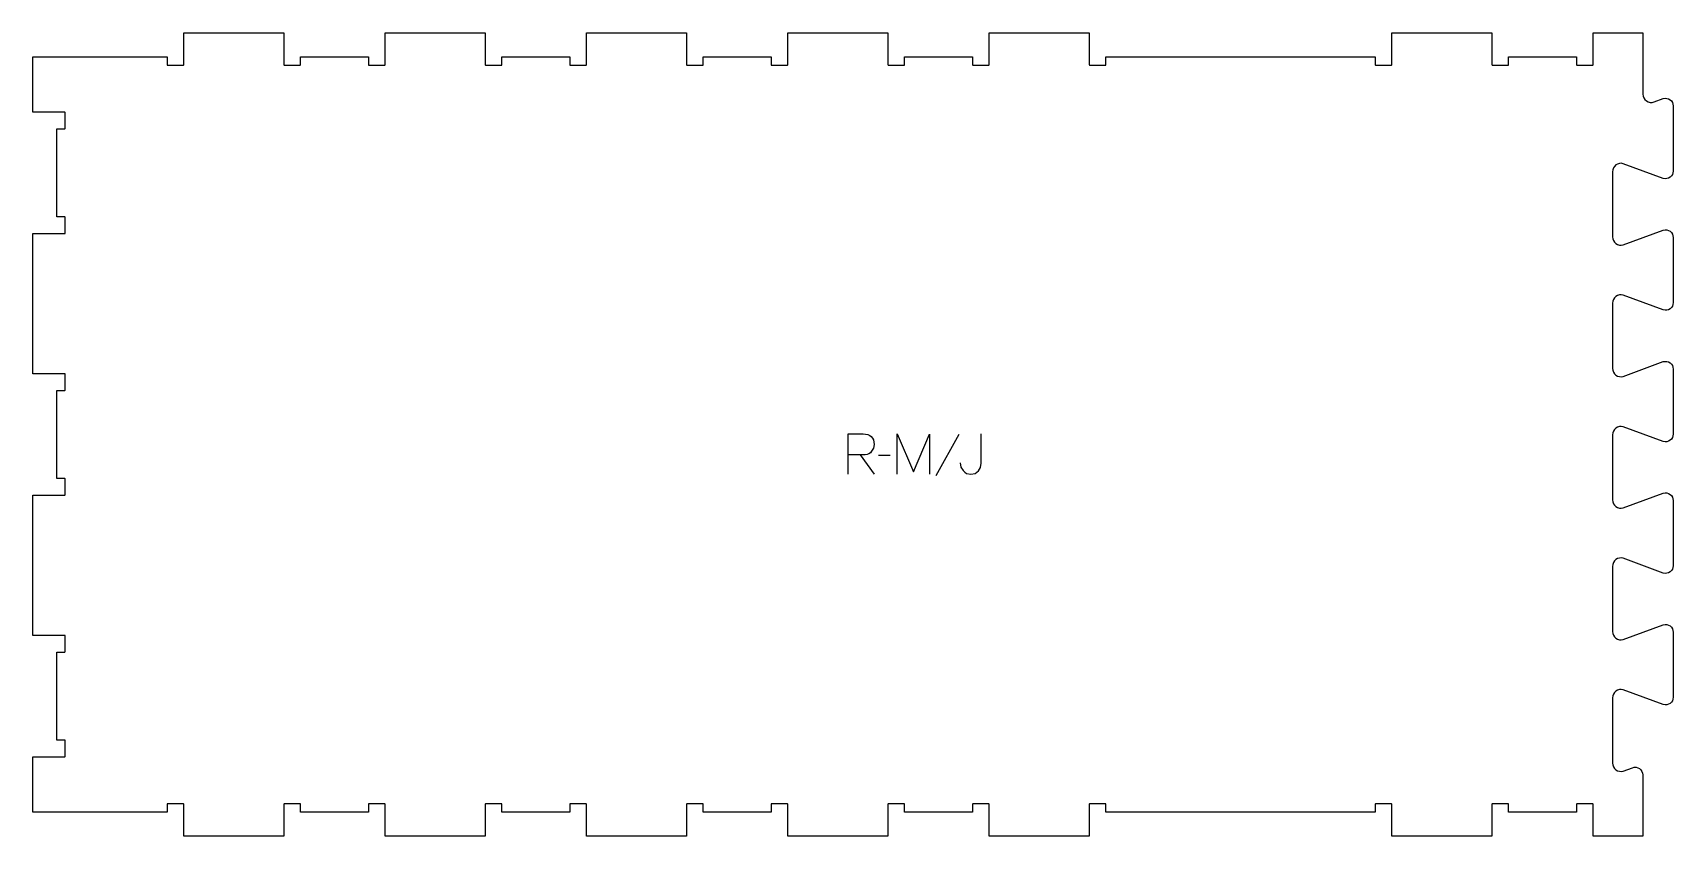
# Model space of a CAD drawing. Header units: millimetres. Extents: x -604 to 618, y -300 to 299.
import ezdxf

# ---------------------------------------------------------------- set-up
doc = ezdxf.new("R2010")
doc.units = ezdxf.units.MM
doc.layers.add('1_ANYTOOL_1MMDEEP_LABELS_S', color=2, linetype='Continuous', true_color=0xffff00)
doc.layers.add('4_ANYTOOL_CUTTHROUGH_OUTSI', color=5, linetype='Continuous', true_color=0x0000ff)

msp = doc.modelspace()

# ---------------------------------------------------------------- linework, layer by layer
at = {"layer": '1_ANYTOOL_1MMDEEP_LABELS_S'}
for p, q in [((85.4, -0.5), (68.3, -31.2)), ((12, -15.6), (22.4, -30)), ((34.4, -16.1), (25.7, -16.2))]:
    msp.add_line(p, q, dxfattribs=at)
for points in [[(3, -30), (3, 0), (14.3, 0), (17.8, -0.5), (19.2, -1.1), (20.3, -2), (21.2, -3.1), (21.8, -4.4), (22.3, -7.8), (21.9, -10.6), (20.5, -13), (19.6, -14.1), (18.5, -14.8), (17.2, -15.3), (15.8, -15.5), (14, -15.6), (12, -15.6), (3, -15.6)], [(39.6, -30), (39.6, 0), (51.6, -28.4), (63.6, -0.1), (63.6, -30)], [(86.5, -21.5), (87.1, -24.7), (88.7, -27.4), (89.9, -28.6), (91.3, -29.4), (94.5, -30), (97.6, -29.4), (100.1, -27.6), (101.7, -25), (102.2, -21.9), (102.2, 0)]]:
    msp.add_lwpolyline(points, dxfattribs=at)
at = {"layer": '4_ANYTOOL_CUTTHROUGH_OUTSI'}
msp.add_lwpolyline([(595.1, 253.1, 0.522088), (603.5, 247.3), (610.3, 249.8, -0.501976), (617.7, 244.3), (617.7, 195.8, -0.501976), (610.3, 190.3), (580.5, 201.3, 0.503222), (572.5, 195.3), (572.5, 146.8, 0.503225), (580.5, 140.8), (610.3, 151.8, -0.501976), (617.7, 146.3), (617.7, 97.8, -0.501976), (610.3, 92.3), (580.5, 103.3, 0.503222), (572.5, 97.3), (572.5, 48.8, 0.503225), (580.5, 42.8), (610.3, 53.8, -0.501976), (617.7, 48.3), (617.7, -0.2, -0.501976), (610.3, -5.7), (580.5, 5.3, 0.503222), (572.5, -0.7), (572.5, -49.2, 0.503225), (580.5, -55.2), (610.3, -44.2, -0.501976), (617.7, -49.7), (617.7, -98.2, -0.501976), (610.3, -103.7), (580.5, -92.7, 0.503222), (572.5, -98.7), (572.5, -147.2, 0.503225), (580.5, -153.2), (610.3, -142.2, -0.501976), (617.7, -147.7), (617.7, -196.2, -0.501976), (610.3, -201.7), (580.5, -190.7, 0.503222), (572.5, -196.7), (572.5, -245.2, 0.503225), (580.5, -251.2), (587.3, -248.7, -0.522087), (595.1, -254.1), (595.1, -299.7), (558.1, -299.7), (558.1, -276, 0.414214), (557.8, -275.7), (545.8, -275.7, 0.414214), (545.6, -276), (545.6, -281.7), (495.1, -281.7), (495.1, -276, 0.414214), (494.8, -275.7), (482.8, -275.7, 0.414214), (482.6, -276), (482.6, -299.7), (408.1, -299.7), (408.1, -276, 0.414214), (407.8, -275.7), (395.8, -275.7, 0.414214), (395.6, -276), (395.6, -281.7), (195.1, -281.7), (195.1, -276, 0.414214), (194.8, -275.7), (182.8, -275.7, 0.414214), (182.6, -276), (182.6, -299.7), (108.1, -299.7), (108.1, -276, 0.414214), (107.8, -275.7), (95.8, -275.7, 0.414214), (95.6, -276), (95.6, -281.7), (45.1, -281.7), (45.1, -276, 0.414214), (44.8, -275.7), (32.8, -275.7, 0.414214), (32.6, -276), (32.6, -299.7), (-41.9, -299.7), (-41.9, -276, 0.414214), (-42.2, -275.7), (-54.2, -275.7, 0.414214), (-54.4, -276), (-54.4, -281.7), (-104.9, -281.7), (-104.9, -276, 0.414214), (-105.2, -275.7), (-117.2, -275.7, 0.414214), (-117.4, -276), (-117.4, -299.7), (-191.9, -299.7), (-191.9, -276, 0.414214), (-192.2, -275.7), (-204.2, -275.7, 0.414214), (-204.4, -276), (-204.4, -281.7), (-254.9, -281.7), (-254.9, -276, 0.414214), (-255.2, -275.7), (-267.2, -275.7, 0.414214), (-267.4, -276), (-267.4, -299.7), (-341.9, -299.7), (-341.9, -276, 0.414214), (-342.2, -275.7), (-354.2, -275.7, 0.414214), (-354.4, -276), (-354.4, -281.7), (-404.9, -281.7), (-404.9, -276, 0.414214), (-405.2, -275.7), (-417.2, -275.7, 0.414214), (-417.4, -276), (-417.4, -299.7), (-491.9, -299.7), (-491.9, -276, 0.414214), (-492.2, -275.7), (-504.2, -275.7, 0.414214), (-504.4, -276), (-504.4, -281.7), (-604.4, -281.7), (-604.4, -240.6), (-580.7, -240.6, 0.414214), (-580.4, -240.4), (-580.4, -228.4, 0.414214), (-580.7, -228.1), (-586.4, -228.1), (-586.4, -162.6), (-580.7, -162.6, 0.414214), (-580.4, -162.4), (-580.4, -150.4, 0.414214), (-580.7, -150.1), (-604.4, -150.1), (-604.4, -45.7), (-580.7, -45.7, 0.414214), (-580.4, -45.5), (-580.4, -33.5, 0.414214), (-580.7, -33.2), (-586.4, -33.2), (-586.4, 32.3), (-580.7, 32.3, 0.414214), (-580.4, 32.5), (-580.4, 44.5, 0.414214), (-580.7, 44.8), (-604.4, 44.8), (-604.4, 149.2), (-580.7, 149.2, 0.414214), (-580.4, 149.4), (-580.4, 161.4, 0.414214), (-580.7, 161.7), (-586.4, 161.7), (-586.4, 227.2), (-580.7, 227.2, 0.414214), (-580.4, 227.4), (-580.4, 239.4, 0.414214), (-580.7, 239.7), (-604.4, 239.7), (-604.4, 280.8), (-504.4, 280.8), (-504.4, 275, 0.414214), (-504.2, 274.8), (-492.2, 274.8, 0.414214), (-491.9, 275), (-491.9, 298.8), (-417.4, 298.8), (-417.4, 275, 0.414214), (-417.2, 274.8), (-405.2, 274.8, 0.414214), (-404.9, 275), (-404.9, 280.8), (-354.4, 280.8), (-354.4, 275, 0.414214), (-354.2, 274.8), (-342.2, 274.8, 0.414214), (-341.9, 275), (-341.9, 298.8), (-267.4, 298.8), (-267.4, 275, 0.414214), (-267.2, 274.8), (-255.2, 274.8, 0.414214), (-254.9, 275), (-254.9, 280.8), (-204.4, 280.8), (-204.4, 275, 0.414214), (-204.2, 274.8), (-192.2, 274.8, 0.414214), (-191.9, 275), (-191.9, 298.8), (-117.4, 298.8), (-117.4, 275, 0.414214), (-117.2, 274.8), (-105.2, 274.8, 0.414214), (-104.9, 275), (-104.9, 280.8), (-54.4, 280.8), (-54.4, 275, 0.414214), (-54.2, 274.8), (-42.2, 274.8, 0.414214), (-41.9, 275), (-41.9, 298.8), (32.6, 298.8), (32.6, 275, 0.414214), (32.8, 274.8), (44.8, 274.8, 0.414214), (45.1, 275), (45.1, 280.8), (95.6, 280.8), (95.6, 275, 0.414214), (95.8, 274.8), (107.8, 274.8, 0.414214), (108.1, 275), (108.1, 298.8), (182.6, 298.8), (182.6, 275, 0.414214), (182.8, 274.8), (194.8, 274.8, 0.414214), (195.1, 275), (195.1, 280.8), (395.6, 280.8), (395.6, 275, 0.414214), (395.8, 274.8), (407.8, 274.8, 0.414214), (408.1, 275), (408.1, 298.8), (482.6, 298.8), (482.6, 275, 0.414214), (482.8, 274.8), (494.8, 274.8, 0.414214), (495.1, 275), (495.1, 280.8), (545.6, 280.8), (545.6, 275, 0.414214), (545.8, 274.8), (557.8, 274.8, 0.414214), (558.1, 275), (558.1, 298.8), (595.1, 298.8)], format="xyb", close=True, dxfattribs=at)

doc.saveas('drawing.dxf')
